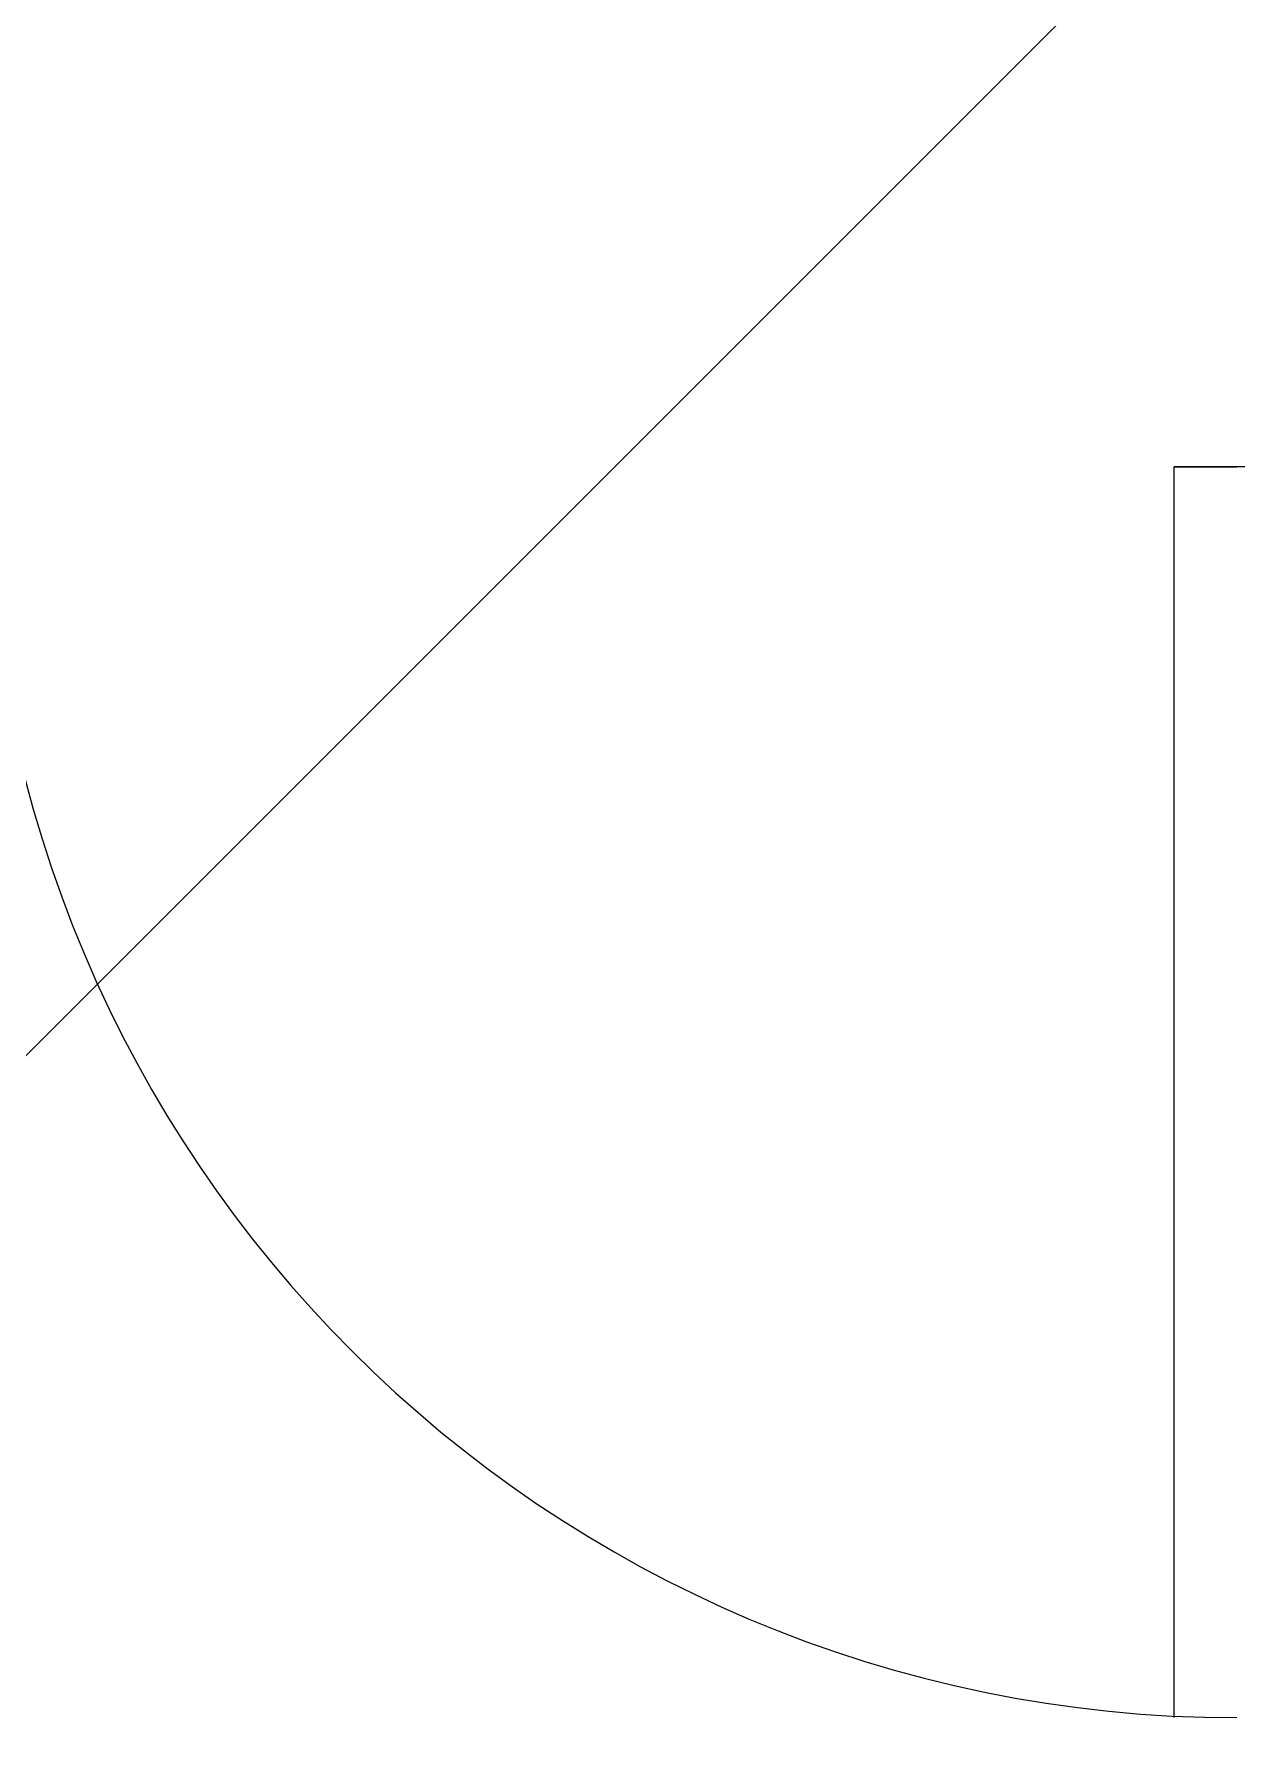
# Model space of a CAD drawing. Header units: millimetres. Extents: x 732 to 1037, y 127 to 299.
# Drawn here: x 736.211 to 736.788, y 284.572 to 285.395 of the extents above; entities that cross this region are included whole.
import ezdxf

# ---------------------------------------------------------------- set-up
doc = ezdxf.new("R2010")
doc.units = ezdxf.units.MM
doc.layers.add('I-ARQ', color=8, linetype='Continuous')

# ---------------------------------------------------------------- blocks, each defined once
blk = doc.blocks.new('A$C4CA24491')
at = {"layer": 'I-ARQ', "color": 2}
blk.add_line((0, 8.00363), (11.04189, 19.04552), dxfattribs=at)

msp = doc.modelspace()

# ---------------------------------------------------------------- linework, layer by layer
at = {"layer": 'I-ARQ'}
for p, q in [((736.82758, 285.18753), (736.75758, 285.18753)), ((736.75758, 284.58753), (736.75758, 285.18753)), ((736.75758, 285.18753), (736.78758, 285.18753))]:
    msp.add_line(p, q, dxfattribs=at)
msp.add_arc((736.78758, 285.18753), 0.6, 180, 270, dxfattribs=at)

# ---------------------------------------------------------------- block references
msp.add_blockref('A$C4CA24491', (733.63258, 274.32726))

doc.saveas('drawing.dxf')
